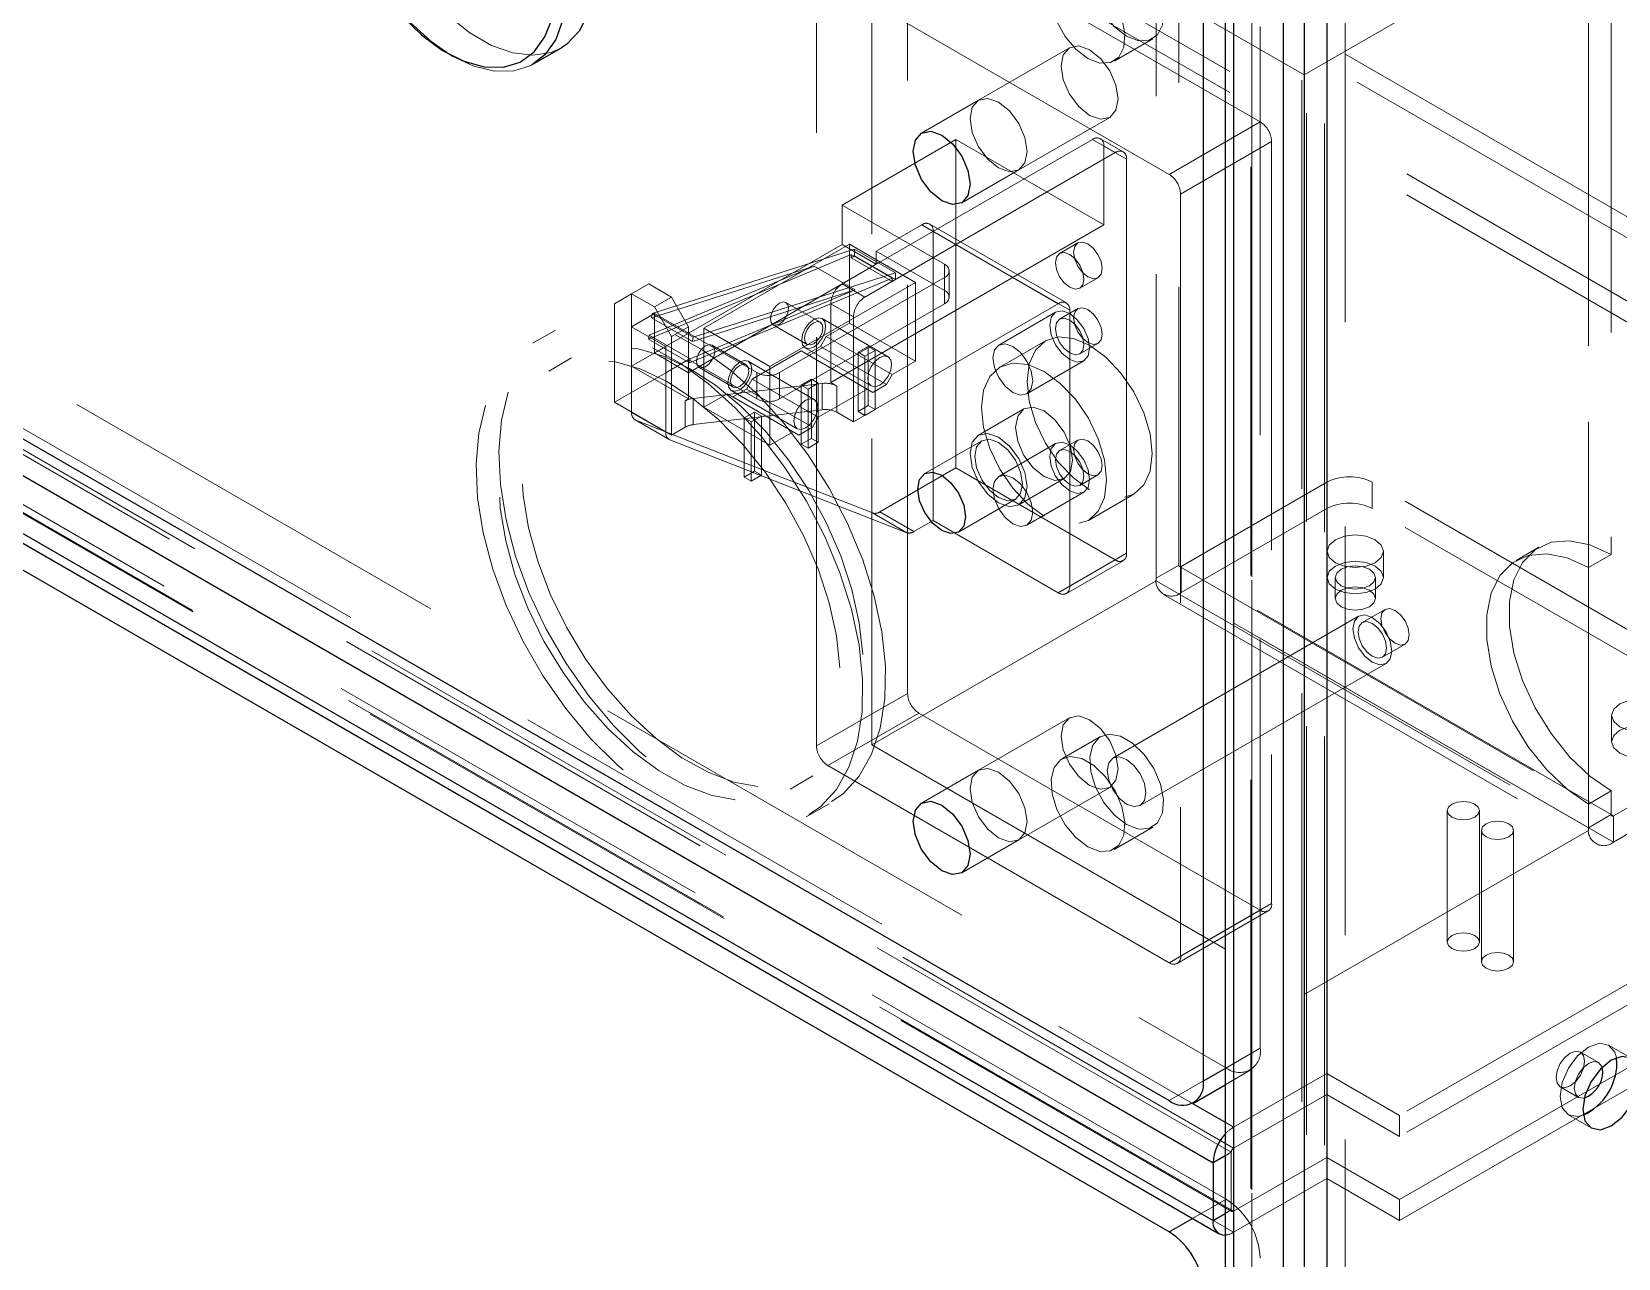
# Model space of a CAD drawing. Header units: millimetres. Extents: x 108 to 5832, y 144 to 4056.
# Drawn here: x 5139.7 to 5238.3, y 2658.5 to 2734.7 of the extents above; entities that cross this region are included whole.
import ezdxf

# ---------------------------------------------------------------- set-up
doc = ezdxf.new("R2010")
doc.units = ezdxf.units.MM
doc.header["$LTSCALE"] = 20
doc.linetypes.add('HIDDEN', pattern=[1.905, 1.27, -0.635])

msp = doc.modelspace()

# ---------------------------------------------------------------- linework, layer by layer
at = {"color": 1, "linetype": 'HIDDEN', "lineweight": 18}
for p, q in [((4363.463, 3228.55), (5280.156, 2699.354)), ((4364.17, 3226.835), (5280.156, 2698.048)), ((5280.156, 2694.128), (4364.17, 3222.916)), ((5280.156, 2692.822), (4363.463, 3222.018)), ((5214.254, 2665.065), (4302.793, 3191.24)), ((4302.935, 3191.485), (5214.395, 2665.31)), ((4302.793, 3187.647), (5214.254, 2661.472)), ((4302.835, 3187.555), (5214.295, 2661.38)), ((5214.395, 2661.39), (4302.935, 3187.565)), ((5214.395, 2660.084), (4302.228, 3186.667)), ((5218.638, 2401.492), (5218.638, 2919.983)), ((5218.921, 2920.147), (5218.921, 2401.328)), ((5221.325, 2411.861), (5221.325, 2920.227)), ((5220.052, 2919.494), (5220.052, 2400.675)), ((5214.395, 2409.167), (5214.395, 2917.533)), ((5215.468, 2916.799), (5215.468, 2408.432)), ((5215.527, 2408.514), (5215.527, 2916.88)), ((5215.527, 2916.717), (5215.527, 2408.35)), ((5216.057, 2671.536), (5216.057, 2787.484)), ((5038.545, 2768.132), (5211.842, 2668.09)), ((5043.523, 2768.688), (5213.936, 2670.311)), ((5213.936, 2662.145), (5043.523, 2760.522)), ((5209.587, 2757.737), (5209.587, 2700.579)), ((5211.001, 2756.92), (5211.001, 2701.559)), ((5209.587, 2756.104), (5209.587, 2700.742)), ((5191.909, 2747.532), (5191.909, 2690.374)), ((5218.78, 2732.02), (5191.909, 2747.532)), ((5218.78, 2732.02), (5236.457, 2742.225)), ((5236.457, 2685.067), (5236.457, 2742.225)), ((5194.844, 2741.347), (5216.057, 2729.101)), ((5237.871, 2741.408), (5237.871, 2702.214)), ((5194.137, 2693.579), (5194.137, 2740.938)), ((5236.457, 2740.592), (5236.457, 2701.398)), ((5188.48, 2690.313), (5188.48, 2737.673)), ((5189.187, 2738.081), (5210.4, 2725.835)), ((5206.969, 2732.879), (5209.373, 2734.266)), ((5204.201, 2733.714), (5198.544, 2730.449)), ((5198.544, 2730.449), (5195.008, 2728.408)), ((5201.044, 2726.118), (5206.7, 2729.384)), ((5210.4, 2725.835), (5216.057, 2729.101)), ((5205.627, 2728.008), (5190.071, 2719.027)), ((5197.142, 2728.007), (5190.071, 2723.925)), ((5197.142, 2728.007), (5206.334, 2722.7)), ((5197.142, 2728.007), (5197.142, 2707.593)), ((5207.041, 2727.191), (5205.627, 2728.008)), ((5207.541, 2727.241), (5206.127, 2728.057)), ((5206.334, 2727.6), (5207.749, 2726.783)), ((5206.334, 2722.7), (5206.334, 2727.6)), ((5216.764, 2727.876), (5211.107, 2724.61)), ((5216.764, 2727.876), (5216.764, 2680.516)), ((5191.485, 2718.211), (5207.041, 2727.191)), ((5207.749, 2726.783), (5207.749, 2702.287)), ((5197.508, 2724.077), (5201.044, 2726.118)), ((5211.107, 2724.61), (5211.107, 2677.251)), ((5196.435, 2720.251), (5190.071, 2723.925)), ((5190.071, 2721.475), (5190.071, 2723.925)), ((5206.334, 2722.7), (5189.364, 2712.903)), ((5195.021, 2722.7), (5192.192, 2721.067)), ((5195.021, 2722.7), (5203.506, 2717.802)), ((5204.006, 2717.851), (5195.521, 2722.75)), ((5190.071, 2721.475), (5178.404, 2714.74)), ((5181.479, 2716.271), (5190.53, 2721.496)), ((5192.192, 2720.251), (5190.071, 2721.475)), ((5190.53, 2721.496), (5194.632, 2719.128)), ((5190.53, 2721.496), (5190.53, 2716.597)), ((5195.728, 2704.328), (5195.728, 2722.292)), ((5204.213, 2717.393), (5195.728, 2722.292)), ((5204.719, 2721.578), (5203.588, 2720.925)), ((5190.637, 2720.854), (5178.041, 2715.595)), ((5178.262, 2717.19), (5190.849, 2721.19)), ((5190.637, 2720.659), (5190.637, 2720.854)), ((5190.637, 2720.854), (5193.182, 2719.385)), ((5190.849, 2720.782), (5190.637, 2720.659)), ((5190.637, 2720.659), (5193.182, 2719.19)), ((5190.849, 2721.19), (5193.394, 2719.72)), ((5190.849, 2721.19), (5190.849, 2720.782)), ((5190.849, 2720.782), (5193.394, 2719.312)), ((5192.192, 2720.251), (5192.192, 2721.067)), ((5196.435, 2718.618), (5192.192, 2721.067)), ((5178.07, 2715.854), (5188.332, 2720.139)), ((5188.332, 2720.139), (5178.216, 2716.924)), ((5192.192, 2720.251), (5180.525, 2713.515)), ((5180.808, 2715.721), (5193.394, 2719.72)), ((5190.877, 2718.67), (5188.332, 2720.139)), ((5193.394, 2719.72), (5193.394, 2719.312)), ((5196.435, 2718.618), (5196.435, 2720.251)), ((5196.728, 2718.21), (5196.728, 2719.843)), ((5178.05, 2719.027), (5176.989, 2718.415)), ((5176.989, 2718.415), (5178.05, 2719.027)), ((5179.464, 2718.211), (5178.05, 2719.027)), ((5193.182, 2719.385), (5180.586, 2714.125)), ((5180.616, 2714.385), (5190.877, 2718.67)), ((5190.877, 2718.67), (5180.761, 2715.455)), ((5185.581, 2713.903), (5194.632, 2719.128)), ((5186.182, 2713.516), (5196.435, 2719.435)), ((5190.071, 2719.027), (5191.485, 2718.211)), ((5193.182, 2719.19), (5193.182, 2719.385)), ((5193.394, 2719.312), (5193.182, 2719.19)), ((5194.632, 2719.128), (5194.632, 2714.229)), ((5196.435, 2719.435), (5196.435, 2717.802)), ((5204.838, 2718.76), (5205.969, 2719.413)), ((5176.989, 2718.415), (5175.929, 2717.803)), ((5175.929, 2717.803), (5176.989, 2718.415)), ((5175.929, 2717.803), (5175.929, 2711.679)), ((5176.989, 2718.415), (5178.404, 2717.599)), ((5176.989, 2718.415), (5176.989, 2713.924)), ((5178.404, 2717.599), (5179.464, 2718.211)), ((5179.464, 2715.762), (5178.404, 2717.599)), ((5179.464, 2718.211), (5180.525, 2716.374)), ((5186.182, 2711.883), (5196.435, 2717.802)), ((5188.703, 2716.657), (5186.582, 2717.882)), ((5190.778, 2716.986), (5189.364, 2717.803)), ((5189.364, 2712.903), (5189.364, 2717.803)), ((5203.506, 2717.802), (5190.778, 2710.454)), ((5204.719, 2717.495), (5203.588, 2716.842)), ((5178.404, 2717.19), (5176.989, 2716.373)), ((5178.216, 2716.924), (5178.262, 2717.19)), ((5178.216, 2716.924), (5180.761, 2715.455)), ((5178.262, 2717.19), (5180.808, 2715.721)), ((5178.404, 2717.19), (5184.768, 2713.516)), ((5178.404, 2714.74), (5178.404, 2717.19)), ((5185.782, 2716.496), (5187.903, 2715.271)), ((5192.929, 2714.506), (5188.828, 2716.874)), ((5190.53, 2716.597), (5189.081, 2715.76)), ((5190.53, 2716.597), (5194.632, 2714.229)), ((5190.778, 2710.454), (5190.778, 2716.986)), ((5203.338, 2717.275), (5199.803, 2715.234)), ((5204.213, 2700.246), (5204.213, 2717.393)), ((5172.257, 2716.162), (5170.843, 2715.345)), ((5179.111, 2715.148), (5176.989, 2716.373)), ((5178.041, 2715.595), (5178.07, 2715.854)), ((5178.041, 2715.595), (5180.586, 2714.125)), ((5178.07, 2715.854), (5180.616, 2714.385)), ((5180.525, 2716.374), (5179.464, 2715.762)), ((5179.464, 2715.762), (5179.464, 2709.637)), ((5180.525, 2716.374), (5180.525, 2711.883)), ((5180.761, 2715.455), (5180.808, 2715.721)), ((5181.479, 2716.271), (5185.581, 2713.903)), ((5181.479, 2711.372), (5181.479, 2716.271)), ((5189.081, 2715.76), (5188.727, 2715.148)), ((5193.182, 2713.392), (5189.081, 2715.76)), ((5176.989, 2713.924), (5179.111, 2715.148)), ((5178.404, 2714.74), (5180.525, 2713.515)), ((5179.111, 2715.148), (5179.111, 2713.515)), ((5184.107, 2714.004), (5181.986, 2715.228)), ((5187.525, 2714.862), (5184.485, 2713.107)), ((5191.626, 2712.494), (5187.525, 2714.862)), ((5187.879, 2714.658), (5187.525, 2714.862)), ((5187.778, 2715.055), (5191.879, 2712.687)), ((5188.727, 2715.148), (5187.879, 2714.658)), ((5191.98, 2712.29), (5187.879, 2714.658)), ((5192.829, 2712.78), (5188.727, 2715.148)), ((5191.061, 2714.78), (5191.697, 2715.148)), ((5191.061, 2711.106), (5191.061, 2714.78)), ((5191.061, 2714.78), (5191.485, 2714.535)), ((5191.485, 2714.535), (5192.121, 2714.903)), ((5191.485, 2710.861), (5191.485, 2714.535)), ((5191.697, 2715.148), (5191.697, 2711.473)), ((5191.697, 2715.148), (5192.121, 2714.903)), ((5192.121, 2714.903), (5192.121, 2711.228)), ((5202.701, 2715.491), (5199.872, 2713.858)), ((5204.838, 2714.677), (5205.969, 2715.33)), ((5173.257, 2714.43), (5171.843, 2713.613)), ((5180.525, 2711.883), (5176.989, 2713.924)), ((5176.989, 2713.924), (5176.989, 2711.038)), ((5180.525, 2714.332), (5179.111, 2713.515)), ((5180.525, 2714.332), (5184.768, 2711.883)), ((5180.586, 2714.125), (5180.616, 2714.385)), ((5181.186, 2713.843), (5183.307, 2712.618)), ((5188.333, 2711.853), (5184.232, 2714.22)), ((5185.581, 2709.004), (5185.581, 2713.903)), ((5194.632, 2714.229), (5193.182, 2713.392)), ((5201.552, 2712.203), (5205.088, 2714.244)), ((5179.111, 2713.515), (5175.929, 2711.679)), ((5179.111, 2709.814), (5179.111, 2713.515)), ((5180.822, 2711.917), (5188.839, 2712.843)), ((5184.485, 2713.107), (5184.131, 2712.494)), ((5188.586, 2710.739), (5184.485, 2713.107)), ((5184.768, 2713.516), (5184.768, 2711.883)), ((5186.182, 2711.883), (5186.182, 2713.516)), ((5187.525, 2712.739), (5188.162, 2713.107)), ((5187.525, 2709.065), (5187.525, 2712.739)), ((5187.525, 2712.739), (5187.95, 2712.494)), ((5187.95, 2712.494), (5188.586, 2712.862)), ((5188.162, 2713.107), (5188.162, 2709.432)), ((5188.162, 2713.107), (5188.586, 2712.862)), ((5188.586, 2712.862), (5188.586, 2709.187)), ((5188.839, 2711.21), (5188.839, 2712.843)), ((5189.364, 2712.903), (5189.742, 2712.685)), ((5189.742, 2712.685), (5189.742, 2711.052)), ((5192.829, 2712.78), (5191.98, 2712.29)), ((5193.182, 2713.392), (5192.829, 2712.78)), ((5175.929, 2711.679), (5179.464, 2709.637)), ((5180.311, 2711.759), (5180.525, 2711.883)), ((5180.311, 2710.126), (5180.311, 2711.759)), ((5180.822, 2711.917), (5180.822, 2710.284)), ((5182.929, 2712.209), (5181.479, 2711.372)), ((5187.03, 2709.841), (5182.929, 2712.209)), ((5183.283, 2712.004), (5182.929, 2712.209)), ((5183.182, 2712.401), (5187.283, 2710.034)), ((5184.131, 2712.494), (5183.283, 2712.004)), ((5187.384, 2709.637), (5183.283, 2712.004)), ((5188.232, 2710.127), (5184.131, 2712.494)), ((5187.95, 2708.82), (5187.95, 2712.494)), ((5191.626, 2712.494), (5188.586, 2710.739)), ((5191.98, 2712.29), (5191.626, 2712.494)), ((5176.989, 2711.038), (5179.111, 2709.814)), ((5177.196, 2710.58), (5179.318, 2709.356)), ((5188.839, 2711.21), (5180.822, 2710.284)), ((5181.479, 2711.372), (5185.581, 2709.004)), ((5183.99, 2710.698), (5184.626, 2711.066)), ((5183.99, 2707.024), (5183.99, 2710.698)), ((5183.99, 2710.698), (5184.414, 2710.453)), ((5184.414, 2710.453), (5185.05, 2710.821)), ((5184.626, 2711.066), (5184.626, 2707.391)), ((5184.626, 2711.066), (5185.05, 2710.821)), ((5185.05, 2710.821), (5185.05, 2707.146)), ((5188.586, 2710.739), (5188.232, 2710.127)), ((5190.778, 2710.454), (5189.742, 2711.052)), ((5191.697, 2711.473), (5191.061, 2711.106)), ((5191.061, 2711.106), (5191.485, 2710.861)), ((5192.121, 2711.228), (5191.485, 2710.861)), ((5191.697, 2711.473), (5192.121, 2711.228)), ((5201.372, 2711.26), (5198.544, 2709.627)), ((5179.363, 2709.334), (5177.242, 2710.558)), ((5191.961, 2704.793), (5177.242, 2710.558)), ((5180.311, 2710.126), (5179.464, 2709.637)), ((5184.414, 2706.779), (5184.414, 2710.453)), ((5187.03, 2709.841), (5185.581, 2709.004)), ((5187.384, 2709.637), (5187.03, 2709.841)), ((5188.232, 2710.127), (5187.384, 2709.637)), ((5194.082, 2703.569), (5179.363, 2709.334)), ((5188.162, 2709.432), (5187.525, 2709.065)), ((5187.525, 2709.065), (5187.95, 2708.82)), ((5188.586, 2709.187), (5187.95, 2708.82)), ((5188.162, 2709.432), (5188.586, 2709.187)), ((5198.744, 2709.281), (5195.208, 2707.24)), ((5203.338, 2709.11), (5199.803, 2707.069)), ((5204.719, 2709.33), (5203.588, 2708.677)), ((5184.626, 2707.391), (5183.99, 2707.024)), ((5183.99, 2707.024), (5184.414, 2706.779)), ((5185.05, 2707.146), (5184.414, 2706.779)), ((5184.626, 2707.391), (5185.05, 2707.146)), ((5197.142, 2707.593), (5192.415, 2704.865)), ((5197.142, 2707.593), (5207.042, 2701.878)), ((5201.044, 2705.297), (5203.872, 2706.93)), ((5204.838, 2706.512), (5205.969, 2707.165)), ((5211.143, 2701.477), (5220.194, 2706.702)), ((5247.064, 2692.823), (5223.022, 2706.702)), ((5223.022, 2705.069), (5223.022, 2706.702)), ((5197.308, 2703.602), (5200.844, 2705.643)), ((5201.552, 2704.037), (5205.088, 2706.079)), ((5205.372, 2704.331), (5208.2, 2705.964)), ((5191.961, 2704.793), (5194.082, 2703.569)), ((5194.537, 2703.64), (5192.415, 2704.865)), ((5211.143, 2699.844), (5220.194, 2705.069)), ((5247.064, 2691.19), (5223.022, 2705.069)), ((5194.537, 2703.64), (5195.728, 2704.328)), ((5195.728, 2704.328), (5203.506, 2699.837)), ((5207.042, 2701.878), (5203.506, 2699.837)), ((5204.006, 2699.788), (5207.541, 2701.829)), ((5204.213, 2700.246), (5207.749, 2702.287)), ((5220.211, 2702.416), (5220.211, 2700.783)), ((5223.711, 2700.783), (5223.711, 2702.416)), ((5233.372, 2702.66), (5231.957, 2701.844)), ((5236.457, 2701.398), (5237.871, 2702.214)), ((5211.001, 2701.559), (5209.587, 2700.742)), ((5236.457, 2685.231), (5209.587, 2700.742)), ((5237.871, 2686.047), (5211.001, 2701.559)), ((5211.043, 2701.467), (5237.913, 2685.955)), ((5238.013, 2685.965), (5211.143, 2701.477)), ((5211.143, 2699.844), (5211.143, 2701.477)), ((5220.711, 2700.783), (5220.711, 2699.476)), ((5223.211, 2699.476), (5223.211, 2700.783)), ((5191.909, 2690.374), (5209.587, 2700.579)), ((5209.587, 2700.579), (5236.457, 2685.067)), ((5210.043, 2699.735), (5236.913, 2684.223)), ((5238.013, 2684.332), (5211.143, 2699.844)), ((5223.811, 2698.805), (5222.397, 2697.988)), ((5280.156, 2699.354), (5224.719, 2667.351)), ((5222.172, 2698.378), (5206.899, 2689.561)), ((5280.156, 2698.048), (5224.719, 2666.044)), ((5223.647, 2695.823), (5225.061, 2696.64)), ((5208.598, 2686.616), (5223.872, 2695.434)), ((5224.719, 2662.125), (5280.156, 2694.128)), ((5194.137, 2693.579), (5188.48, 2690.313)), ((5189.187, 2689.089), (5194.844, 2692.354)), ((5216.057, 2680.108), (5194.844, 2692.354)), ((5204.201, 2692.071), (5198.544, 2688.805)), ((5224.719, 2660.819), (5280.156, 2692.822)), ((5237.889, 2692.211), (5237.889, 2690.578)), ((5206.124, 2690.903), (5203.72, 2689.515)), ((5238.013, 2685.965), (5247.064, 2691.19)), ((5191.909, 2690.374), (5218.78, 2674.862)), ((5210.4, 2676.843), (5189.187, 2689.089)), ((5238.013, 2684.332), (5247.064, 2689.557)), ((5186.842, 2687.632), (5188.256, 2688.448)), ((5198.544, 2688.805), (5195.008, 2686.764)), ((5201.044, 2684.475), (5206.7, 2687.741)), ((5237.871, 2687.517), (5236.457, 2686.7)), ((5237.871, 2687.517), (5237.871, 2686.047)), ((5187.842, 2685.9), (5189.256, 2686.716)), ((5227.679, 2686.292), (5227.679, 2678.126)), ((5229.679, 2678.127), (5229.679, 2686.292)), ((5236.457, 2686.7), (5236.457, 2685.231)), ((5236.457, 2685.231), (5237.871, 2686.047)), ((5238.013, 2685.965), (5238.013, 2684.332)), ((5206.969, 2683.886), (5209.373, 2685.274)), ((5218.78, 2674.862), (5236.457, 2685.067)), ((5229.8, 2685.067), (5229.8, 2676.902)), ((5231.8, 2676.902), (5231.8, 2685.067)), ((5197.508, 2682.434), (5201.044, 2684.475)), ((5216.057, 2680.108), (5210.4, 2676.843)), ((5210.9, 2676.793), (5216.557, 2680.059)), ((5211.107, 2677.251), (5216.764, 2680.516)), ((5213.868, 2670.272), (5216.057, 2671.536)), ((5237.082, 2670.637), (5235.951, 2671.29)), ((5239.121, 2670.903), (5237.707, 2671.72)), ((5213.936, 2670.311), (5210.4, 2668.27)), ((5213.868, 2669.257), (5215.436, 2670.162)), ((5214.395, 2666.616), (5220.194, 2669.963)), ((5220.194, 2669.963), (5224.719, 2667.351)), ((5220.194, 2668.657), (5214.395, 2665.31)), ((5224.719, 2666.044), (5220.194, 2668.657)), ((5234.701, 2669.125), (5235.832, 2668.472)), ((5224.719, 2667.351), (5224.719, 2666.044)), ((5235.207, 2667.39), (5236.621, 2666.573)), ((5213.868, 2666.921), (5214.395, 2666.616)), ((5214.395, 2666.616), (5214.395, 2665.31)), ((5214.254, 2665.065), (5213.868, 2664.842)), ((5214.254, 2661.472), (5214.254, 2665.065)), ((5214.395, 2661.39), (5220.194, 2664.738)), ((5220.194, 2664.738), (5224.719, 2662.125)), ((5214.395, 2660.084), (5220.194, 2663.431)), ((5220.194, 2663.431), (5224.719, 2660.819)), ((5211.853, 2660.943), (5213.936, 2662.145)), ((5213.868, 2661.249), (5214.254, 2661.472)), ((5214.395, 2661.39), (5214.395, 2660.084)), ((5224.719, 2662.125), (5224.719, 2660.819))]:
    msp.add_line(p, q, dxfattribs=at)
at = {"color": 7, "linetype": 'Continuous', "lineweight": 25}
for p, q in [((4300.955, 3190.995), (5213.123, 2664.412)), ((4300.955, 3187.402), (5213.123, 2660.819)), ((4301.328, 3186.578), (5213.495, 2659.995)), ((5217.507, 2400.838), (5217.507, 2919.33)), ((5218.779, 2919.01), (5218.779, 2399.69)), ((5220.194, 2918.193), (5220.194, 2398.873)), ((5213.868, 2916.799), (5213.868, 2408.432)), ((5214.395, 2916.064), (5214.395, 2407.697)), ((5212.522, 2669.495), (5212.522, 2785.443)), ((5039.987, 2766.647), (5210.4, 2668.27)), ((5210.4, 2660.104), (5039.987, 2758.481)), ((5170.852, 2732.687), (5172.62, 2733.708)), ((5237.341, 2670.065), (5237.302, 2670.342)), ((5238.225, 2670.575), (5238.195, 2670.932)), ((5211.9, 2668.121), (5213.868, 2669.257)), ((5213.123, 2664.412), (5213.123, 2660.819))]:
    msp.add_line(p, q, dxfattribs=at)
at = {"color": 8, "linetype": 'Continuous', "lineweight": 25}
for p, q in [((5171.603, 2734.382), (5171.98, 2735.363)), ((5212.522, 2669.495), (5213.868, 2670.272)), ((5211.842, 2668.09), (5213.868, 2666.921)), ((5213.868, 2664.842), (5213.123, 2664.412)), ((5210.4, 2660.104), (5211.853, 2660.943)), ((5213.123, 2660.819), (5213.868, 2661.249))]:
    msp.add_line(p, q, dxfattribs=at)
at = {"color": 7, "linetype": 'Continuous', "lineweight": 25, "flags": 128}
for points in [[(5162.621, 2751.029), (5162.752, 2751.101), (5163.811, 2751.447), (5165.007, 2751.464), (5166.298, 2751.153), (5167.636, 2750.525), (5168.974, 2749.601), (5170.263, 2748.417), (5171.456, 2747.013), (5172.511, 2745.442), (5173.389, 2743.76), (5174.059, 2742.027), (5174.496, 2740.307), (5174.684, 2738.661), (5174.617, 2737.149), (5174.297, 2735.826), (5173.736, 2734.739), (5172.954, 2733.928), (5172.62, 2733.708)], [(5160.853, 2750.008), (5161.494, 2750.294), (5162.626, 2750.476), (5163.875, 2750.329), (5165.196, 2749.857), (5166.54, 2749.077), (5167.86, 2748.019), (5169.107, 2746.719), (5170.236, 2745.224), (5171.207, 2743.59), (5171.984, 2741.875), (5172.54, 2740.141), (5172.854, 2738.45), (5172.915, 2736.864), (5172.72, 2735.44), (5172.278, 2734.23)], [(5172.278, 2734.23), (5171.603, 2733.277), (5170.852, 2732.687)], [(5194.49, 2727.263), (5194.625, 2727.967), (5195.008, 2728.408), (5195.582, 2728.519), (5196.258, 2728.284), (5196.935, 2727.738), (5197.508, 2726.964), (5197.891, 2726.081), (5198.026, 2725.222), (5197.891, 2724.519), (5197.508, 2724.078), (5196.935, 2723.966), (5196.258, 2724.201), (5195.582, 2724.747), (5195.008, 2725.521), (5194.625, 2726.404), (5194.49, 2727.263)], [(5194.773, 2706.278), (5194.886, 2706.869), (5195.208, 2707.239), (5195.69, 2707.333), (5196.258, 2707.136), (5196.826, 2706.677), (5197.308, 2706.027), (5197.63, 2705.285), (5197.743, 2704.564), (5197.63, 2703.973), (5197.308, 2703.602), (5196.826, 2703.509), (5196.258, 2703.706), (5195.69, 2704.165), (5195.208, 2704.814), (5194.886, 2705.557), (5194.773, 2706.278)], [(5194.49, 2685.62), (5194.625, 2686.323), (5195.008, 2686.764), (5195.582, 2686.875), (5196.258, 2686.64), (5196.935, 2686.094), (5197.508, 2685.321), (5197.891, 2684.437), (5198.026, 2683.578), (5197.891, 2682.875), (5197.508, 2682.434), (5196.935, 2682.322), (5196.258, 2682.558), (5195.582, 2683.104), (5195.008, 2683.877), (5194.625, 2684.761), (5194.49, 2685.62)], [(5239.639, 2669.759), (5239.504, 2670.462), (5239.121, 2670.903), (5238.548, 2671.015), (5237.871, 2670.78), (5237.195, 2670.234), (5236.621, 2669.46), (5236.238, 2668.577), (5236.104, 2667.718), (5236.238, 2667.014), (5236.621, 2666.573), (5237.195, 2666.462), (5237.871, 2666.697), (5238.548, 2667.243), (5239.121, 2668.016), (5239.504, 2668.9), (5239.639, 2669.759)]]:
    msp.add_lwpolyline(points, dxfattribs=at)
at = {"color": 8, "linetype": 'Continuous', "lineweight": 25, "flags": 128}
msp.add_lwpolyline([(5164.147, 2749.523), (5163.165, 2749.765), (5161.981, 2749.783), (5160.932, 2749.469), (5160.059, 2748.835), (5159.395, 2747.906), (5158.965, 2746.717), (5158.786, 2745.313), (5158.866, 2743.749), (5159.2, 2742.086), (5159.776, 2740.386), (5160.572, 2738.715), (5161.558, 2737.137), (5162.695, 2735.714), (5163.94, 2734.499), (5165.244, 2733.539), (5166.559, 2732.872), (5167.832, 2732.523), (5169.017, 2732.505), (5170.065, 2732.818), (5170.939, 2733.452), (5171.603, 2734.382), (5171.603, 2734.382)], dxfattribs=at)
at = {"color": 1, "linetype": 'HIDDEN', "lineweight": 18, "flags": 128}
for points in [[(5170.852, 2732.687), (5170.721, 2732.615), (5169.662, 2732.27), (5168.466, 2732.252), (5167.175, 2732.563), (5165.837, 2733.192), (5164.499, 2734.115), (5163.21, 2735.3), (5162.016, 2736.703), (5160.961, 2738.274), (5160.083, 2739.957), (5159.414, 2741.689), (5158.977, 2743.41), (5158.789, 2745.055), (5158.856, 2746.567), (5159.175, 2747.89), (5159.737, 2748.977), (5160.519, 2749.788), (5160.853, 2750.008)], [(5172.62, 2733.708), (5171.979, 2733.422), (5170.846, 2733.24), (5169.597, 2733.387), (5168.277, 2733.859), (5166.932, 2734.639), (5165.613, 2735.698), (5164.366, 2736.998), (5163.237, 2738.492), (5162.266, 2740.126), (5161.489, 2741.841), (5160.933, 2743.576), (5160.619, 2745.266), (5160.558, 2746.852), (5160.752, 2748.276), (5161.195, 2749.486)], [(5207.749, 2734.427), (5208.495, 2734.14), (5209.16, 2734.172), (5209.673, 2734.519), (5209.976, 2735.144), (5210.039, 2735.978), (5209.853, 2736.932), (5209.439, 2737.902), (5208.842, 2738.784), (5208.127, 2739.48), (5207.37, 2739.917), (5206.655, 2740.046), (5206.058, 2739.854), (5205.644, 2739.362), (5205.458, 2738.622), (5205.521, 2737.716), (5205.825, 2736.74), (5206.337, 2735.802), (5207.002, 2735.002), (5207.749, 2734.427)], [(5205.344, 2733.039), (5206.091, 2732.753), (5206.756, 2732.784), (5207.268, 2733.131), (5207.572, 2733.756), (5207.635, 2734.59), (5207.449, 2735.544), (5207.035, 2736.514), (5206.438, 2737.396), (5205.723, 2738.092), (5204.966, 2738.529), (5204.251, 2738.658), (5203.654, 2738.467), (5203.24, 2737.974), (5203.054, 2737.234), (5203.117, 2736.328), (5203.421, 2735.352), (5203.933, 2734.414), (5204.598, 2733.614), (5205.344, 2733.039)], [(5205.45, 2729.508), (5204.774, 2730.054), (5204.2, 2730.827), (5203.817, 2731.711), (5203.683, 2732.57), (5203.817, 2733.273), (5204.2, 2733.714), (5204.774, 2733.826), (5205.45, 2733.591), (5206.127, 2733.045), (5206.7, 2732.271), (5207.084, 2731.388), (5207.218, 2730.529), (5207.084, 2729.825), (5206.7, 2729.384), (5206.127, 2729.273), (5205.45, 2729.508)], [(5199.794, 2726.242), (5199.117, 2726.788), (5198.544, 2727.562), (5198.16, 2728.445), (5198.026, 2729.304), (5198.16, 2730.008), (5198.544, 2730.449), (5199.117, 2730.56), (5199.794, 2730.325), (5200.47, 2729.779), (5201.044, 2729.005), (5201.427, 2728.122), (5201.561, 2727.263), (5201.427, 2726.56), (5201.044, 2726.119), (5200.47, 2726.007), (5199.794, 2726.242)], [(5198.026, 2729.304), (5198.16, 2730.008), (5198.544, 2730.449), (5199.117, 2730.56), (5199.794, 2730.325), (5200.47, 2729.779), (5201.044, 2729.005), (5201.427, 2728.122), (5201.561, 2727.263), (5201.427, 2726.56), (5201.044, 2726.119), (5200.47, 2726.007), (5199.794, 2726.242), (5199.117, 2726.788), (5198.544, 2727.562), (5198.16, 2728.445), (5198.026, 2729.304)], [(5206.228, 2719.985), (5206.161, 2720.415), (5205.969, 2720.856), (5205.683, 2721.243), (5205.344, 2721.516), (5205.006, 2721.634), (5204.719, 2721.578), (5204.528, 2721.357), (5204.46, 2721.006), (5204.528, 2720.576), (5204.719, 2720.134), (5205.006, 2719.748), (5205.344, 2719.475), (5205.683, 2719.357), (5205.969, 2719.413), (5206.161, 2719.633), (5206.228, 2719.985)], [(5205.097, 2719.332), (5205.03, 2719.761), (5204.838, 2720.203), (5204.551, 2720.59), (5204.213, 2720.863), (5203.875, 2720.98), (5203.588, 2720.925), (5203.396, 2720.704), (5203.329, 2720.352), (5203.396, 2719.923), (5203.588, 2719.481), (5203.875, 2719.094), (5204.213, 2718.822), (5204.551, 2718.704), (5204.838, 2718.76), (5205.03, 2718.98), (5205.097, 2719.332)], [(5185.616, 2716.862), (5185.659, 2717.137), (5185.782, 2717.42), (5185.965, 2717.667), (5186.182, 2717.842), (5186.398, 2717.917), (5186.582, 2717.882), (5186.704, 2717.74), (5186.747, 2717.515), (5186.704, 2717.241), (5186.582, 2716.958), (5186.398, 2716.71), (5186.182, 2716.536), (5185.965, 2716.46), (5185.782, 2716.496), (5185.659, 2716.637), (5185.616, 2716.862)], [(5206.228, 2715.902), (5206.161, 2716.332), (5205.969, 2716.774), (5205.683, 2717.16), (5205.344, 2717.433), (5205.006, 2717.551), (5204.719, 2717.495), (5204.528, 2717.275), (5204.46, 2716.923), (5204.528, 2716.493), (5204.719, 2716.052), (5205.006, 2715.665), (5205.344, 2715.392), (5205.683, 2715.274), (5205.969, 2715.33), (5206.161, 2715.551), (5206.228, 2715.902)], [(5192.759, 2695.264), (5192.536, 2697.403), (5192.062, 2699.628), (5191.347, 2701.892), (5190.406, 2704.145), (5189.26, 2706.342), (5187.932, 2708.433), (5186.452, 2710.376), (5184.85, 2712.128), (5183.16, 2713.652), (5181.42, 2714.916), (5179.665, 2715.893), (5177.934, 2716.562), (5176.263, 2716.908), (5174.687, 2716.925), (5173.241, 2716.611), (5171.955, 2715.975), (5170.857, 2715.028), (5169.969, 2713.792), (5169.312, 2712.293), (5168.898, 2710.562), (5168.738, 2708.637), (5168.833, 2706.558), (5169.183, 2704.37), (5169.779, 2702.12), (5170.609, 2699.855), (5171.656, 2697.624), (5172.896, 2695.475), (5174.304, 2693.452), (5175.849, 2691.6), (5177.499, 2689.958), (5179.219, 2688.56), (5180.971, 2687.436), (5182.719, 2686.611), (5184.425, 2686.102), (5186.052, 2685.92), (5187.567, 2686.069), (5188.937, 2686.545), (5190.132, 2687.339), (5191.128, 2688.433), (5191.902, 2689.805), (5192.439, 2691.424), (5192.727, 2693.257), (5192.759, 2695.264)], [(5187.561, 2715.536), (5187.617, 2715.896), (5187.778, 2716.267), (5188.019, 2716.592), (5188.303, 2716.822), (5188.587, 2716.92), (5188.828, 2716.874), (5188.989, 2716.688), (5189.046, 2716.393), (5188.989, 2716.032), (5188.828, 2715.661), (5188.587, 2715.336), (5188.303, 2715.107), (5188.019, 2715.008), (5187.778, 2715.055), (5187.617, 2715.24), (5187.561, 2715.536)], [(5188.869, 2716.291), (5188.826, 2716.516), (5188.703, 2716.657), (5188.52, 2716.693), (5188.303, 2716.617), (5188.087, 2716.443), (5187.903, 2716.195), (5187.78, 2715.912), (5187.737, 2715.638), (5187.78, 2715.413), (5187.903, 2715.271), (5188.087, 2715.236), (5188.303, 2715.311), (5188.52, 2715.486), (5188.703, 2715.733), (5188.826, 2716.016), (5188.869, 2716.291)], [(5205.45, 2715.045), (5205.356, 2715.646), (5205.088, 2716.265), (5204.687, 2716.806), (5204.213, 2717.188), (5203.739, 2717.353), (5203.338, 2717.275), (5203.07, 2716.966), (5202.976, 2716.474), (5203.07, 2715.873), (5203.338, 2715.254), (5203.739, 2714.713), (5204.213, 2714.331), (5204.687, 2714.166), (5205.088, 2714.244), (5205.356, 2714.553), (5205.45, 2715.045)], [(5205.097, 2715.249), (5205.03, 2715.679), (5204.838, 2716.12), (5204.551, 2716.507), (5204.213, 2716.78), (5203.875, 2716.898), (5203.588, 2716.842), (5203.396, 2716.621), (5203.329, 2716.27), (5203.396, 2715.84), (5203.588, 2715.399), (5203.875, 2715.012), (5204.213, 2714.739), (5204.551, 2714.621), (5204.838, 2714.677), (5205.03, 2714.898), (5205.097, 2715.249)], [(5191.345, 2694.448), (5191.122, 2696.587), (5190.648, 2698.812), (5189.933, 2701.075), (5188.992, 2703.329), (5187.846, 2705.525), (5186.518, 2707.617), (5185.037, 2709.559), (5183.435, 2711.312), (5181.746, 2712.836), (5180.006, 2714.1), (5178.251, 2715.077), (5176.52, 2715.745), (5174.848, 2716.092), (5173.273, 2716.108), (5171.827, 2715.795), (5170.541, 2715.158), (5169.443, 2714.212), (5168.555, 2712.976), (5167.898, 2711.476), (5167.484, 2709.745), (5167.324, 2707.82), (5167.419, 2705.742), (5167.768, 2703.554), (5168.365, 2701.304), (5169.195, 2699.039), (5170.241, 2696.808), (5171.482, 2694.658), (5172.89, 2692.636), (5174.435, 2690.784), (5176.085, 2689.141), (5177.805, 2687.743), (5179.557, 2686.62), (5181.305, 2685.795), (5183.01, 2685.286), (5184.638, 2685.104), (5186.153, 2685.253), (5187.523, 2685.729), (5188.718, 2686.523), (5189.713, 2687.617), (5190.488, 2688.988), (5191.025, 2690.608), (5191.313, 2692.441), (5191.345, 2694.448)], [(5205.45, 2706.236), (5204.444, 2706.971), (5203.506, 2707.961), (5202.7, 2709.139), (5202.082, 2710.426), (5201.694, 2711.734), (5201.561, 2712.973), (5201.694, 2714.058), (5202.082, 2714.917), (5202.7, 2715.491), (5203.506, 2715.739), (5204.444, 2715.647), (5205.45, 2715.218), (5206.457, 2714.484), (5207.395, 2713.494), (5208.2, 2712.316), (5208.819, 2711.029), (5209.207, 2709.721), (5209.34, 2708.482), (5209.207, 2707.397), (5208.819, 2706.538), (5208.2, 2705.964), (5207.395, 2705.716), (5206.457, 2705.808), (5205.45, 2706.236)], [(5191.347, 2695.991), (5191.135, 2697.972), (5190.68, 2700.035), (5189.992, 2702.131), (5189.087, 2704.21), (5187.988, 2706.225), (5186.718, 2708.127), (5185.309, 2709.873), (5183.794, 2711.421), (5182.207, 2712.735), (5180.586, 2713.784), (5178.969, 2714.544), (5177.394, 2714.996), (5175.898, 2715.131), (5174.516, 2714.945), (5173.28, 2714.443), (5172.219, 2713.635), (5171.358, 2712.542), (5170.718, 2711.189), (5170.313, 2709.607), (5170.153, 2707.833), (5170.241, 2705.91), (5170.576, 2703.881), (5171.149, 2701.796), (5171.948, 2699.702), (5172.952, 2697.649), (5174.141, 2695.685), (5175.483, 2693.856), (5176.95, 2692.204), (5178.506, 2690.769), (5180.115, 2689.584), (5181.738, 2688.677), (5183.339, 2688.069), (5184.879, 2687.774), (5186.322, 2687.8), (5187.635, 2688.145), (5188.787, 2688.802), (5189.751, 2689.755), (5190.504, 2690.982), (5191.028, 2692.454), (5191.311, 2694.137), (5191.347, 2695.991)], [(5181.02, 2714.209), (5181.063, 2714.484), (5181.186, 2714.766), (5181.369, 2715.014), (5181.586, 2715.189), (5181.802, 2715.264), (5181.986, 2715.228), (5182.108, 2715.087), (5182.151, 2714.862), (5182.108, 2714.587), (5181.986, 2714.305), (5181.802, 2714.057), (5181.586, 2713.882), (5181.369, 2713.807), (5181.186, 2713.843), (5181.063, 2713.984), (5181.02, 2714.209)], [(5191.662, 2713.168), (5191.718, 2713.529), (5191.879, 2713.9), (5192.12, 2714.225), (5192.404, 2714.454), (5192.688, 2714.553), (5192.929, 2714.506), (5193.09, 2714.321), (5193.147, 2714.025), (5193.09, 2713.664), (5192.929, 2713.293), (5192.688, 2712.969), (5192.404, 2712.739), (5192.12, 2712.641), (5191.879, 2712.687), (5191.718, 2712.872), (5191.662, 2713.168)], [(5201.915, 2713.004), (5201.821, 2713.605), (5201.553, 2714.224), (5201.151, 2714.765), (5200.677, 2715.147), (5200.204, 2715.312), (5199.802, 2715.234), (5199.534, 2714.925), (5199.44, 2714.433), (5199.534, 2713.832), (5199.802, 2713.213), (5200.204, 2712.672), (5200.677, 2712.29), (5201.151, 2712.125), (5201.553, 2712.203), (5201.821, 2712.512), (5201.915, 2713.004)], [(5189.933, 2695.174), (5189.721, 2697.156), (5189.266, 2699.219), (5188.578, 2701.314), (5187.673, 2703.394), (5186.573, 2705.409), (5185.304, 2707.311), (5183.895, 2709.057), (5182.38, 2710.604), (5180.793, 2711.918), (5179.172, 2712.968), (5177.555, 2713.727), (5175.98, 2714.18), (5174.484, 2714.315), (5173.101, 2714.129), (5171.865, 2713.626), (5170.805, 2712.819), (5169.944, 2711.726), (5169.304, 2710.372), (5168.899, 2708.79), (5168.738, 2707.017), (5168.827, 2705.093), (5169.161, 2703.065), (5169.735, 2700.98), (5170.533, 2698.886), (5171.538, 2696.833), (5172.726, 2694.869), (5174.069, 2693.039), (5175.536, 2691.388), (5177.092, 2689.953), (5178.7, 2688.768), (5180.324, 2687.86), (5181.925, 2687.252), (5183.465, 2686.958), (5184.908, 2686.983), (5186.221, 2687.329), (5187.373, 2687.986), (5188.337, 2688.939), (5189.089, 2690.166), (5189.614, 2691.638), (5189.897, 2693.321), (5189.933, 2695.174)], [(5182.964, 2712.882), (5183.021, 2713.243), (5183.182, 2713.614), (5183.423, 2713.939), (5183.707, 2714.168), (5183.991, 2714.267), (5184.232, 2714.22), (5184.393, 2714.035), (5184.449, 2713.739), (5184.393, 2713.379), (5184.232, 2713.008), (5183.991, 2712.683), (5183.707, 2712.454), (5183.423, 2712.355), (5183.182, 2712.402), (5183.021, 2712.587), (5182.964, 2712.882)], [(5184.273, 2713.637), (5184.229, 2713.863), (5184.107, 2714.004), (5183.923, 2714.039), (5183.707, 2713.964), (5183.49, 2713.789), (5183.307, 2713.542), (5183.184, 2713.259), (5183.141, 2712.984), (5183.184, 2712.759), (5183.307, 2712.618), (5183.49, 2712.582), (5183.707, 2712.658), (5183.923, 2712.832), (5184.107, 2713.08), (5184.229, 2713.363), (5184.273, 2713.637)], [(5202.622, 2704.604), (5201.615, 2705.338), (5200.678, 2706.328), (5199.872, 2707.507), (5199.254, 2708.793), (5198.865, 2710.101), (5198.733, 2711.34), (5198.865, 2712.426), (5199.254, 2713.285), (5199.872, 2713.858), (5200.678, 2714.106), (5201.615, 2714.014), (5202.622, 2713.586), (5203.629, 2712.851), (5204.567, 2711.861), (5205.372, 2710.683), (5205.99, 2709.396), (5206.379, 2708.088), (5206.511, 2706.85), (5206.379, 2705.764), (5205.99, 2704.905), (5205.372, 2704.332), (5204.567, 2704.083), (5203.629, 2704.176), (5202.622, 2704.604)], [(5187.066, 2710.515), (5187.122, 2710.875), (5187.283, 2711.246), (5187.524, 2711.571), (5187.808, 2711.801), (5188.092, 2711.899), (5188.333, 2711.853), (5188.494, 2711.667), (5188.551, 2711.372), (5188.494, 2711.011), (5188.333, 2710.64), (5188.092, 2710.315), (5187.808, 2710.086), (5187.524, 2709.987), (5187.283, 2710.034), (5187.122, 2710.219), (5187.066, 2710.515)], [(5202.622, 2707.053), (5203.299, 2706.818), (5203.872, 2706.93), (5204.255, 2707.371), (5204.39, 2708.074), (5204.255, 2708.933), (5203.872, 2709.817), (5203.299, 2710.59), (5202.622, 2711.136), (5201.946, 2711.371), (5201.372, 2711.26), (5200.989, 2710.819), (5200.854, 2710.115), (5200.989, 2709.256), (5201.372, 2708.373), (5201.946, 2707.599), (5202.622, 2707.053)], [(5199.794, 2705.42), (5199.117, 2705.966), (5198.544, 2706.74), (5198.16, 2707.623), (5198.026, 2708.482), (5198.16, 2709.186), (5198.544, 2709.627), (5199.117, 2709.738), (5199.794, 2709.503), (5200.47, 2708.957), (5201.044, 2708.184), (5201.427, 2707.3), (5201.561, 2706.441), (5201.427, 2705.738), (5201.044, 2705.297), (5200.47, 2705.185), (5199.794, 2705.42)], [(5198.309, 2708.319), (5198.422, 2708.91), (5198.744, 2709.28), (5199.225, 2709.374), (5199.794, 2709.177), (5200.362, 2708.718), (5200.844, 2708.068), (5201.165, 2707.326), (5201.279, 2706.605), (5201.165, 2706.014), (5200.844, 2705.643), (5200.362, 2705.55), (5199.794, 2705.747), (5199.225, 2706.206), (5198.744, 2706.855), (5198.422, 2707.598), (5198.309, 2708.319)], [(5205.45, 2706.88), (5205.356, 2707.481), (5205.088, 2708.099), (5204.687, 2708.641), (5204.213, 2709.023), (5203.739, 2709.188), (5203.338, 2709.11), (5203.07, 2708.801), (5202.976, 2708.308), (5203.07, 2707.707), (5203.338, 2707.089), (5203.739, 2706.547), (5204.213, 2706.165), (5204.687, 2706.001), (5205.088, 2706.079), (5205.356, 2706.387), (5205.45, 2706.88)], [(5205.097, 2707.084), (5205.03, 2707.513), (5204.838, 2707.955), (5204.551, 2708.342), (5204.213, 2708.615), (5203.875, 2708.732), (5203.588, 2708.677), (5203.396, 2708.456), (5203.329, 2708.104), (5203.396, 2707.675), (5203.588, 2707.233), (5203.875, 2706.846), (5204.213, 2706.573), (5204.551, 2706.456), (5204.838, 2706.512), (5205.03, 2706.732), (5205.097, 2707.084)], [(5206.228, 2707.737), (5206.161, 2708.166), (5205.969, 2708.608), (5205.683, 2708.995), (5205.344, 2709.268), (5205.006, 2709.385), (5204.719, 2709.33), (5204.528, 2709.109), (5204.46, 2708.757), (5204.528, 2708.328), (5204.719, 2707.886), (5205.006, 2707.5), (5205.344, 2707.227), (5205.683, 2707.109), (5205.969, 2707.165), (5206.161, 2707.385), (5206.228, 2707.737)], [(5201.915, 2704.839), (5201.821, 2705.44), (5201.553, 2706.058), (5201.151, 2706.6), (5200.677, 2706.982), (5200.204, 2707.147), (5199.802, 2707.069), (5199.534, 2706.76), (5199.44, 2706.267), (5199.534, 2705.666), (5199.802, 2705.048), (5200.204, 2704.506), (5200.677, 2704.124), (5201.151, 2703.96), (5201.553, 2704.037), (5201.821, 2704.346), (5201.915, 2704.839)], [(5223.199, 2701.702), (5223.578, 2702.029), (5223.711, 2702.416), (5223.578, 2702.803), (5223.199, 2703.13), (5222.631, 2703.349), (5221.961, 2703.426), (5221.292, 2703.349), (5220.724, 2703.13), (5220.345, 2702.803), (5220.211, 2702.416), (5220.345, 2702.029), (5220.724, 2701.702), (5221.292, 2701.483), (5221.961, 2701.406), (5222.631, 2701.483), (5223.199, 2701.702)], [(5237.871, 2687.517), (5236.548, 2688.441), (5235.283, 2689.646), (5234.131, 2691.08), (5233.142, 2692.678), (5232.36, 2694.373), (5231.819, 2696.089), (5231.542, 2697.751), (5231.542, 2699.287), (5231.819, 2700.631), (5232.36, 2701.722), (5233.142, 2702.513), (5234.131, 2702.97), (5235.283, 2703.073), (5236.548, 2702.818), (5237.871, 2702.214)], [(5223.199, 2700.069), (5223.578, 2700.396), (5223.711, 2700.783), (5223.578, 2701.169), (5223.199, 2701.497), (5222.631, 2701.716), (5221.961, 2701.793), (5221.292, 2701.716), (5220.724, 2701.497), (5220.345, 2701.169), (5220.211, 2700.783), (5220.345, 2700.396), (5220.724, 2700.069), (5221.292, 2699.85), (5221.961, 2699.773), (5222.631, 2699.85), (5223.199, 2700.069)], [(5236.457, 2701.398), (5235.134, 2702.001), (5233.869, 2702.257), (5232.716, 2702.154), (5231.728, 2701.697), (5230.946, 2700.905), (5230.405, 2699.814), (5230.128, 2698.471), (5230.128, 2696.935), (5230.405, 2695.272), (5230.946, 2693.556), (5231.728, 2691.862), (5232.716, 2690.263), (5233.869, 2688.83), (5235.134, 2687.625), (5236.457, 2686.7)], [(5221.077, 2701.293), (5220.807, 2701.059), (5220.711, 2700.783), (5220.807, 2700.507), (5221.078, 2700.273), (5221.483, 2700.116), (5221.961, 2700.061), (5222.44, 2700.116), (5222.845, 2700.273), (5223.116, 2700.507), (5223.211, 2700.783), (5223.116, 2701.059), (5222.845, 2701.293), (5222.44, 2701.45), (5221.961, 2701.504), (5221.483, 2701.45), (5221.077, 2701.293)], [(5221.077, 2699.987), (5220.807, 2699.753), (5220.711, 2699.476), (5220.807, 2699.2), (5221.078, 2698.966), (5221.483, 2698.81), (5221.961, 2698.755), (5222.44, 2698.81), (5222.845, 2698.966), (5223.116, 2699.2), (5223.211, 2699.476), (5223.116, 2699.753), (5222.845, 2699.987), (5222.44, 2700.143), (5221.961, 2700.198), (5221.483, 2700.143), (5221.077, 2699.987)], [(5223.552, 2698.233), (5223.62, 2698.584), (5223.811, 2698.805), (5224.098, 2698.86), (5224.436, 2698.743), (5224.774, 2698.47), (5225.061, 2698.083), (5225.253, 2697.641), (5225.32, 2697.212), (5225.253, 2696.86), (5225.061, 2696.64), (5224.774, 2696.584), (5224.436, 2696.702), (5224.098, 2696.975), (5223.811, 2697.361), (5223.62, 2697.803), (5223.552, 2698.233)], [(5223.022, 2695.518), (5223.482, 2695.358), (5223.872, 2695.434), (5224.133, 2695.734), (5224.224, 2696.212), (5224.133, 2696.796), (5223.872, 2697.397), (5223.482, 2697.923), (5223.022, 2698.294), (5222.562, 2698.454), (5222.172, 2698.378), (5221.911, 2698.078), (5221.82, 2697.6), (5221.911, 2697.016), (5222.172, 2696.415), (5222.562, 2695.889), (5223.022, 2695.518)], [(5223.906, 2696.396), (5223.839, 2696.825), (5223.647, 2697.267), (5223.36, 2697.654), (5223.022, 2697.927), (5222.684, 2698.044), (5222.397, 2697.988), (5222.205, 2697.768), (5222.138, 2697.416), (5222.205, 2696.987), (5222.397, 2696.545), (5222.684, 2696.158), (5223.022, 2695.885), (5223.36, 2695.768), (5223.647, 2695.823), (5223.839, 2696.044), (5223.906, 2696.396)], [(5240.877, 2691.496), (5241.256, 2691.824), (5241.389, 2692.211), (5241.256, 2692.598), (5240.877, 2692.925), (5240.309, 2693.144), (5239.639, 2693.221), (5238.969, 2693.144), (5238.402, 2692.925), (5238.022, 2692.597), (5237.889, 2692.211), (5238.022, 2691.824), (5238.402, 2691.496), (5238.969, 2691.278), (5239.639, 2691.201), (5240.309, 2691.277), (5240.877, 2691.496)], [(5205.45, 2687.864), (5204.774, 2688.41), (5204.2, 2689.184), (5203.817, 2690.067), (5203.683, 2690.926), (5203.817, 2691.63), (5204.2, 2692.071), (5204.774, 2692.182), (5205.45, 2691.947), (5206.127, 2691.401), (5206.7, 2690.628), (5207.084, 2689.744), (5207.218, 2688.885), (5207.084, 2688.182), (5206.7, 2687.741), (5206.127, 2687.629), (5205.45, 2687.864)], [(5207.749, 2685.435), (5208.495, 2685.148), (5209.16, 2685.18), (5209.673, 2685.526), (5209.976, 2686.151), (5210.039, 2686.986), (5209.853, 2687.94), (5209.439, 2688.91), (5208.842, 2689.791), (5208.127, 2690.488), (5207.37, 2690.925), (5206.655, 2691.054), (5206.058, 2690.862), (5205.644, 2690.37), (5205.458, 2689.63), (5205.521, 2688.723), (5205.825, 2687.748), (5206.337, 2686.809), (5207.002, 2686.009), (5207.749, 2685.435)], [(5240.877, 2689.863), (5241.256, 2690.191), (5241.389, 2690.578), (5241.256, 2690.964), (5240.877, 2691.292), (5240.309, 2691.511), (5239.639, 2691.588), (5238.969, 2691.511), (5238.402, 2691.292), (5238.022, 2690.964), (5237.889, 2690.578), (5238.022, 2690.191), (5238.402, 2689.863), (5238.969, 2689.644), (5239.639, 2689.568), (5240.309, 2689.644), (5240.877, 2689.863)], [(5199.794, 2684.599), (5199.117, 2685.145), (5198.544, 2685.918), (5198.16, 2686.802), (5198.026, 2687.661), (5198.16, 2688.364), (5198.544, 2688.805), (5199.117, 2688.917), (5199.794, 2688.681), (5200.47, 2688.135), (5201.044, 2687.362), (5201.427, 2686.478), (5201.561, 2685.619), (5201.427, 2684.916), (5201.044, 2684.475), (5200.47, 2684.364), (5199.794, 2684.599)], [(5198.026, 2687.661), (5198.16, 2688.364), (5198.544, 2688.805), (5199.117, 2688.917), (5199.794, 2688.681), (5200.47, 2688.135), (5201.044, 2687.362), (5201.427, 2686.478), (5201.561, 2685.619), (5201.427, 2684.916), (5201.044, 2684.475), (5200.47, 2684.364), (5199.794, 2684.599), (5199.117, 2685.145), (5198.544, 2685.918), (5198.16, 2686.802), (5198.026, 2687.661)], [(5205.344, 2684.047), (5206.091, 2683.76), (5206.756, 2683.792), (5207.268, 2684.139), (5207.572, 2684.763), (5207.635, 2685.598), (5207.449, 2686.552), (5207.035, 2687.522), (5206.438, 2688.403), (5205.723, 2689.1), (5204.966, 2689.537), (5204.251, 2689.666), (5203.654, 2689.474), (5203.24, 2688.982), (5203.054, 2688.242), (5203.117, 2687.335), (5203.421, 2686.36), (5203.933, 2685.421), (5204.598, 2684.622), (5205.344, 2684.047)], [(5207.749, 2686.7), (5208.209, 2686.541), (5208.599, 2686.616), (5208.859, 2686.916), (5208.951, 2687.395), (5208.859, 2687.979), (5208.599, 2688.58), (5208.209, 2689.106), (5207.749, 2689.477), (5207.289, 2689.637), (5206.899, 2689.561), (5206.638, 2689.261), (5206.546, 2688.783), (5206.638, 2688.199), (5206.899, 2687.598), (5207.289, 2687.072), (5207.749, 2686.7)], [(5227.972, 2685.884), (5227.755, 2686.071), (5227.679, 2686.292), (5227.755, 2686.513), (5227.972, 2686.7), (5228.296, 2686.825), (5228.679, 2686.869), (5229.062, 2686.825), (5229.386, 2686.7), (5229.603, 2686.513), (5229.679, 2686.292), (5229.603, 2686.071), (5229.386, 2685.884), (5229.062, 2685.759), (5228.679, 2685.715), (5228.296, 2685.759), (5227.972, 2685.884)], [(5230.093, 2684.659), (5229.876, 2684.846), (5229.8, 2685.067), (5229.876, 2685.288), (5230.093, 2685.475), (5230.417, 2685.601), (5230.8, 2685.645), (5231.183, 2685.601), (5231.507, 2685.476), (5231.724, 2685.288), (5231.8, 2685.067), (5231.724, 2684.846), (5231.507, 2684.659), (5231.183, 2684.534), (5230.8, 2684.49), (5230.417, 2684.534), (5230.093, 2684.659)], [(5229.386, 2678.535), (5229.603, 2678.347), (5229.679, 2678.127), (5229.603, 2677.906), (5229.386, 2677.718), (5229.062, 2677.593), (5228.679, 2677.549), (5228.296, 2677.593), (5227.972, 2677.718), (5227.755, 2677.906), (5227.679, 2678.126), (5227.755, 2678.347), (5227.972, 2678.535), (5228.296, 2678.66), (5228.679, 2678.704), (5229.062, 2678.66), (5229.386, 2678.535)], [(5231.507, 2677.31), (5231.724, 2677.123), (5231.8, 2676.902), (5231.724, 2676.681), (5231.507, 2676.494), (5231.183, 2676.369), (5230.8, 2676.325), (5230.417, 2676.369), (5230.093, 2676.494), (5229.876, 2676.681), (5229.8, 2676.902), (5229.876, 2677.123), (5230.093, 2677.31), (5230.417, 2677.435), (5230.8, 2677.479), (5231.183, 2677.435), (5231.507, 2677.31)], [(5234.442, 2669.698), (5234.509, 2670.127), (5234.701, 2670.569), (5234.988, 2670.956), (5235.326, 2671.228), (5235.664, 2671.346), (5235.951, 2671.29), (5236.142, 2671.07), (5236.21, 2670.718), (5236.142, 2670.289), (5235.951, 2669.847), (5235.664, 2669.46), (5235.326, 2669.187), (5234.988, 2669.07), (5234.701, 2669.125), (5234.509, 2669.346), (5234.442, 2669.698)], [(5238.195, 2670.932), (5238.09, 2671.279), (5237.707, 2671.72), (5237.134, 2671.831), (5236.457, 2671.596), (5235.781, 2671.05), (5235.207, 2670.277), (5234.824, 2669.393), (5234.689, 2668.534), (5234.824, 2667.831), (5235.207, 2667.39), (5235.781, 2667.278), (5236.133, 2667.361)], [(5237.302, 2670.342), (5237.274, 2670.417), (5237.082, 2670.637), (5236.795, 2670.693), (5236.457, 2670.575), (5236.119, 2670.303), (5235.832, 2669.916), (5235.64, 2669.474), (5235.573, 2669.044), (5235.64, 2668.693), (5235.832, 2668.472), (5236.119, 2668.417), (5236.198, 2668.429)]]:
    msp.add_lwpolyline(points, dxfattribs=at)
at = {"color": 1, "linetype": 'HIDDEN', "lineweight": 18}
for centre, radius, start, end in [((5215.229, 2727.806), 1.537, 2.60901, 57.39494), ((5205.903, 2727.669), 0.437, 350.78829, 129.198), ((5207.317, 2726.853), 0.437, 350.78829, 129.198), ((5209.572, 2724.54), 1.537, 2.60901, 57.39494), ((5195.297, 2722.362), 0.437, 350.78871, 129.20941), ((5196.28, 2719.843), 0.437, 290.77056, 69.22352), ((5190.899, 2717.733), 1.537, 122.60926, 177.39173), ((5196.28, 2718.21), 0.437, 290.77056, 69.22352), ((5192.313, 2716.916), 1.537, 122.60926, 177.39173), ((5203.782, 2717.463), 0.437, 350.78871, 129.20941), ((5185.475, 2714.88), 1.537, 242.60635, 297.39661), ((5189.041, 2711.338), 1.518, 62.50547, 97.66294), ((5180.954, 2710.583), 1.34, 95.66709, 118.68297), ((5185.475, 2713.247), 1.537, 242.60635, 297.39661), ((5177.463, 2710.981), 0.477, 173.11076, 242.4286), ((5189.041, 2709.705), 1.518, 62.50547, 97.66294), ((5179.584, 2709.756), 0.477, 173.11076, 242.4286), ((5180.954, 2708.95), 1.34, 95.66709, 118.68297), ((5221.608, 2703.972), 3.074, 62.6101, 117.38842), ((5192.113, 2705.306), 0.535, 253.43763, 304.39495), ((5221.608, 2702.339), 3.074, 62.6101, 117.38842), ((5194.235, 2704.081), 0.535, 253.43763, 304.39495), ((5207.317, 2702.217), 0.437, 230.8089, 9.21368), ((5210.535, 2700.588), 0.961, 170.78256, 309.20668), ((5211.087, 2701.545), 0.0874, 170.78531, 309.18915), ((5203.782, 2700.176), 0.437, 230.8089, 9.21368), ((5195.672, 2693.649), 1.537, 182.60422, 237.39578), ((5190.015, 2690.383), 1.537, 182.60422, 237.39578), ((5237.958, 2686.033), 0.0874, 170.78531, 309.18915), ((5237.405, 2685.077), 0.961, 170.78256, 309.20668), ((5216.333, 2680.447), 0.437, 230.79064, 9.19646), ((5210.676, 2677.181), 0.437, 230.79064, 9.19646), ((5214.764, 2671.326), 1.31, 230.80211, 9.20865), ((5215.581, 2664.648), 2.298, 121.05347, 138.18445), ((5214.561, 2665.051), 0.308, 122.62501, 177.37991), ((5211.451, 2658.261), 4.611, 2.60609, 57.39391), ((5214.34, 2661.458), 0.0873, 170.77734, 309.25628), ((5213.787, 2661.053), 1.145, 274.081, 302.1273)]:
    msp.add_arc(centre, radius, start, end, dxfattribs=at)
at = {"color": 7, "linetype": 'Continuous', "lineweight": 25}
for centre, radius, start, end in [((5234.595, 2670.649), 3.63, 295.06618, 358.83159), ((5211.228, 2669.285), 1.31, 230.80211, 9.20865), ((5235.572, 2670.084), 1.769, 290.71904, 359.37612), ((5215.902, 2664.281), 2.783, 136.96665, 177.30577), ((5213.888, 2660.688), 0.777, 170.28241, 268.53994), ((5207.916, 2656.22), 4.611, 2.60609, 57.39391)]:
    msp.add_arc(centre, radius, start, end, dxfattribs=at)

doc.saveas('drawing.dxf')
